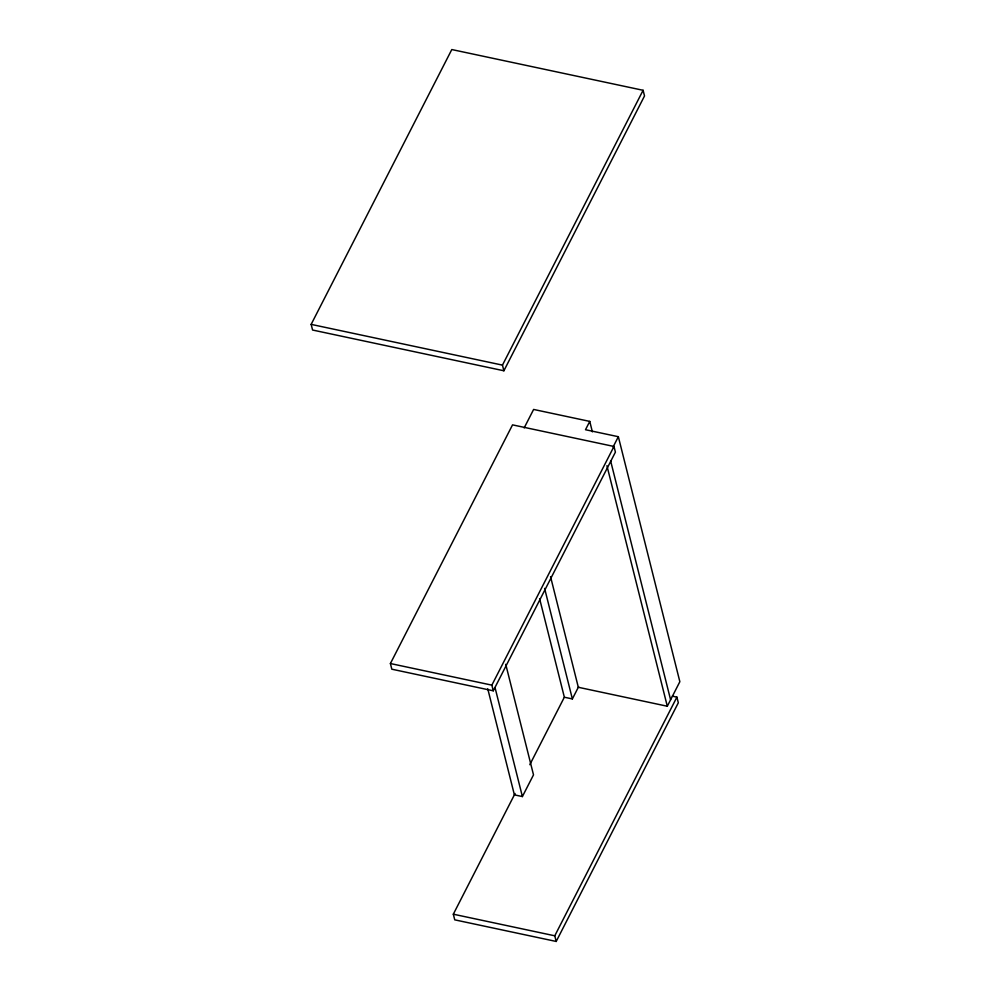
<?xml version="1.0" encoding="UTF-8"?>
<svg xmlns="http://www.w3.org/2000/svg" width="991" height="991" viewBox="0 0 991 991"><rect width="100%" height="100%" fill="white"/><g stroke="black" fill="none" stroke-linecap="round" stroke-linejoin="round"><path stroke-width="1.49" d="M311.149 324.379L451.797 49.55L643.097 90.292L644.522 95.941L503.886 370.77L312.574 330.028L311.149 324.379L502.462 365.122L503.886 370.77M502.462 365.122L643.097 90.292M390.404 663.536L512.533 424.866L613.986 446.47L615.411 452.131L493.27 690.801L391.817 669.198L390.404 663.536L491.858 685.14L493.27 690.801M524.165 427.926L533.616 409.444L589.756 421.398L592.37 431.853M589.756 421.398L585.495 429.722L618.347 436.709L679.851 681.709L667.302 706.236L578.323 687.283L550.562 576.737M613.057 447.04L618.347 436.709M491.858 685.14L613.986 446.47M672.369 696.165L676.903 697.131L678.327 702.78L556.199 941.45L454.745 919.846L453.321 914.197L515.085 793.481M529.826 764.68L564.226 697.466M487.758 688.795L514.391 794.856L522.393 796.566L533.505 774.863L505.744 664.317M539.6 598.626L564.35 697.218L572.364 698.928L578.608 686.726M556.199 941.45L554.774 935.801L676.903 697.131M453.321 914.197L554.774 935.801M610.592 460.765L670.597 699.795M606.926 465.708L667.302 706.236M544.604 588.381L572.364 698.928M495.017 687.506L522.393 796.566"/></g></svg>
